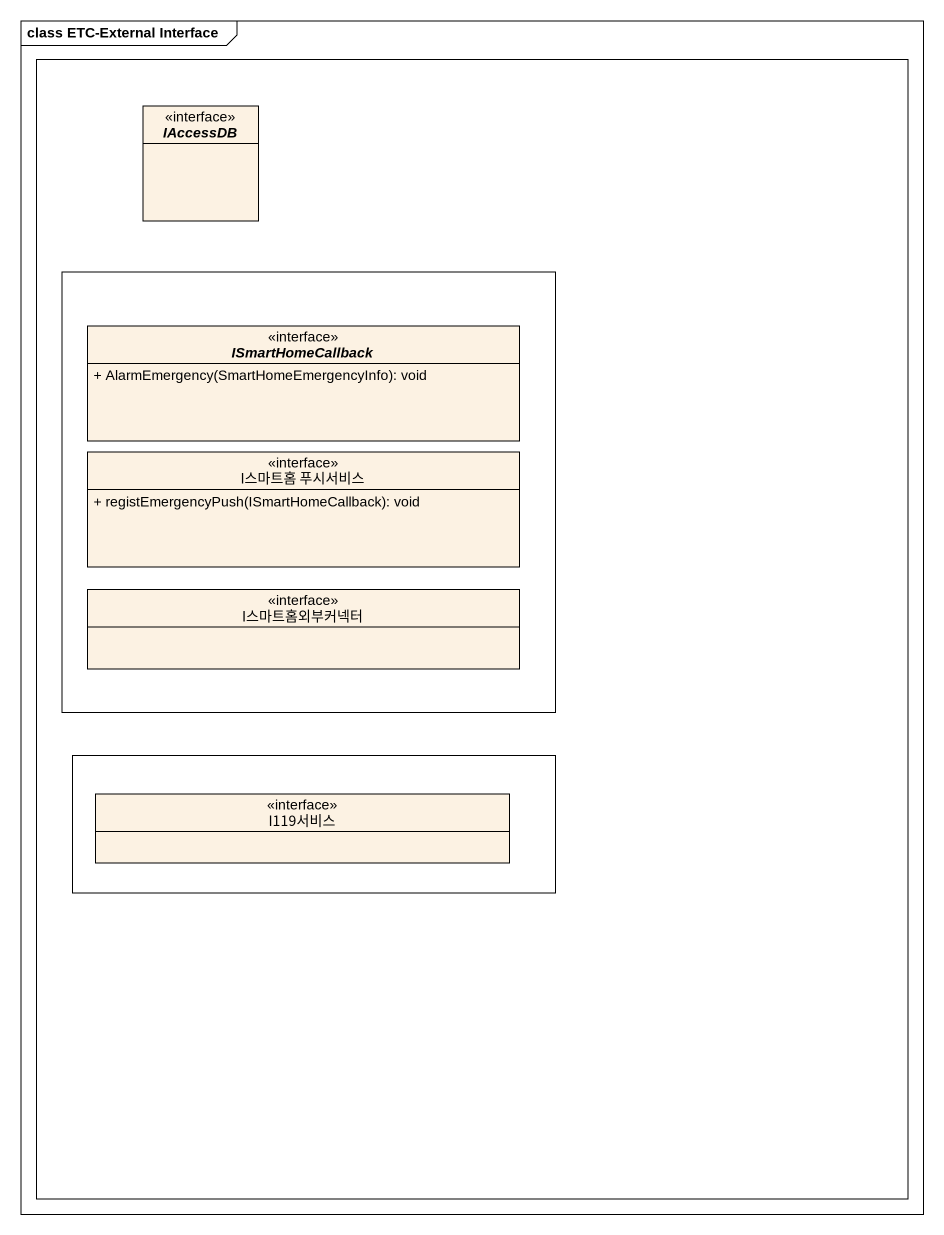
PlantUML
@startuml
mainframe class ETC-External Interface
hide circle
hide empty members
skinparam classAttributeIconSize 0
rectangle " " as rectangle1 {
  interface IAccessDB
  rectangle " " as rectangle2 {
    interface ISmartHomeCallback {
      + AlarmEmergency(SmartHomeEmergencyInfo): void
    }
    interface "I스마트홈 푸시서비스" as I스마트홈_푸시서비스 {
      + registEmergencyPush(ISmartHomeCallback): void
    }
    interface I스마트홈외부커넥터
  }
  rectangle " " as rectangle3 {
    interface I119서비스
  }
}
@enduml
